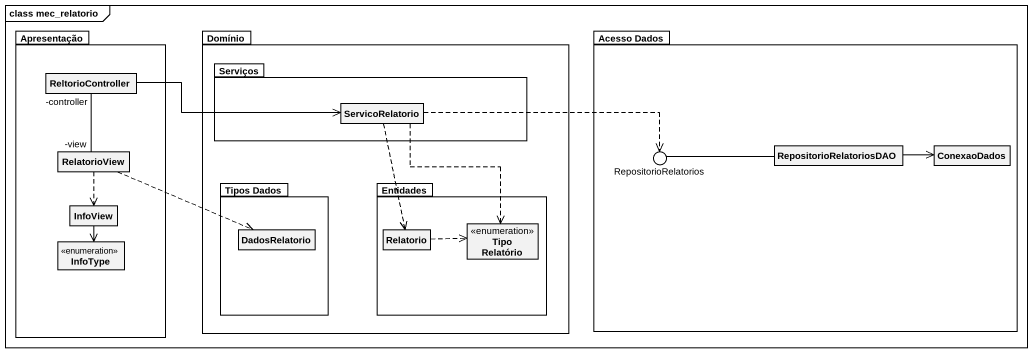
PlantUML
@startuml
mainframe class mec_relatorio
allowmixing
hide circle
hide empty members
package Apresentação {
  class ReltorioController
  class RelatorioView
  class InfoView
  enum InfoType
}
package Domínio {
  package Serviços {
    class ServicoRelatorio
  }
  package "Tipos Dados" as Tipos_Dados {
    class DadosRelatorio
  }
  package Entidades {
    class Relatorio
    enum "Tipo Relatório" as Tipo_Relatório
  }
}
package "Acesso Dados" as Acesso_Dados {
  class RepositorioRelatoriosDAO
  class ConexaoDados
}
() RepositorioRelatorios
Acesso_Dados -left- RepositorioRelatorios
ReltorioController -right-> ServicoRelatorio
ReltorioController "-controller" -- "-view" RelatorioView
ServicoRelatorio .right.> RepositorioRelatorios
ServicoRelatorio ..> Relatorio
ServicoRelatorio ..> Tipo_Relatório
RelatorioView ..> InfoView
RelatorioView .right.> DadosRelatorio
RepositorioRelatoriosDAO -left- RepositorioRelatorios
RepositorioRelatoriosDAO -right-> ConexaoDados
InfoView --> InfoType
Relatorio .right.> Tipo_Relatório
@enduml
